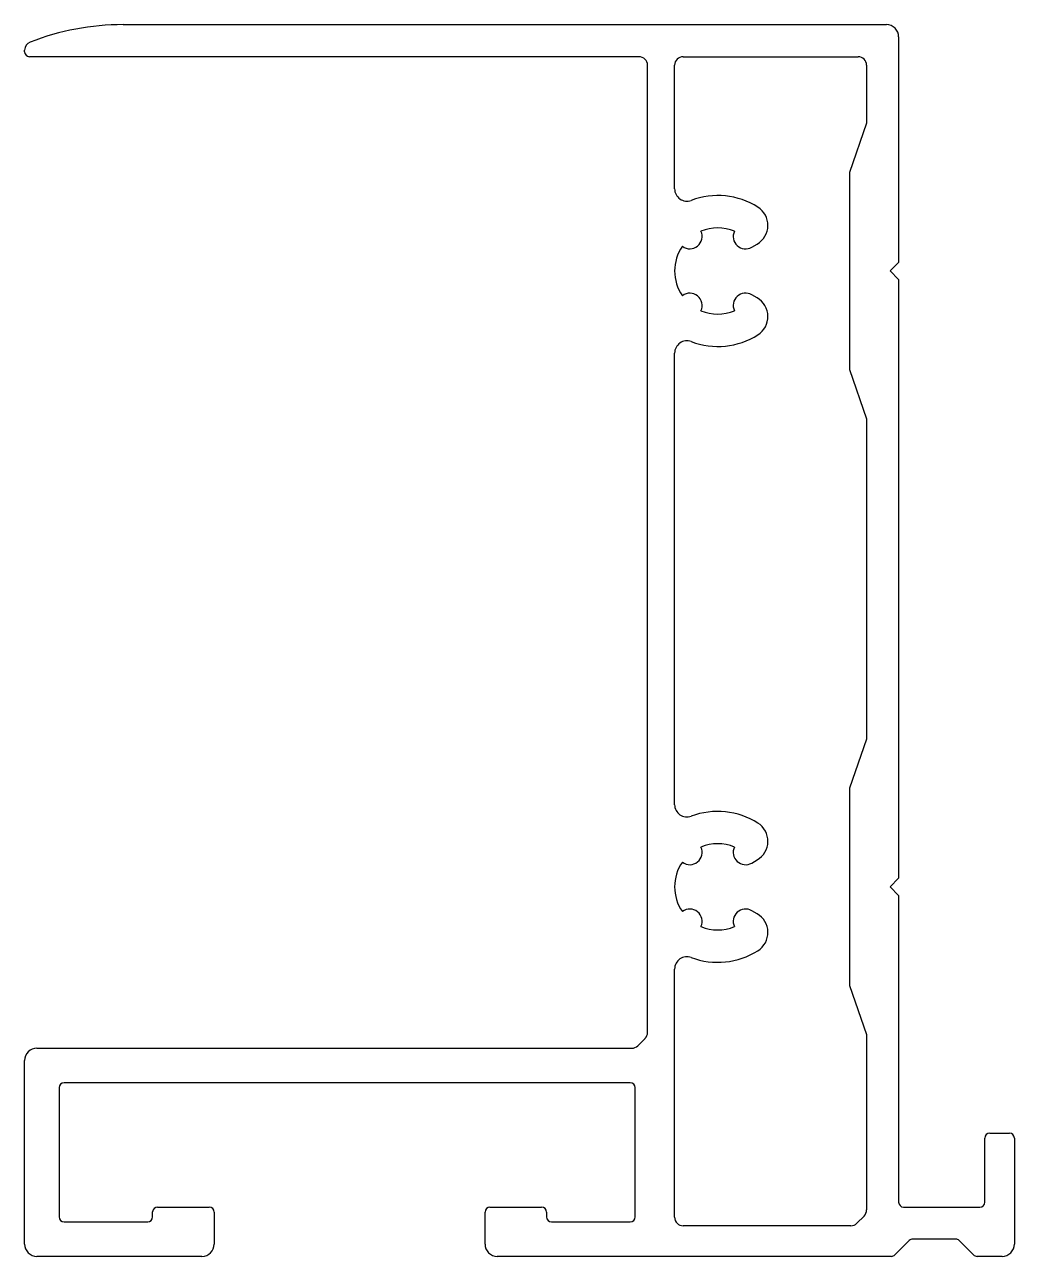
# Model space of a CAD drawing. Extents: x 1713.5 to 1753.7, y 2112.8 to 2162.8.
import ezdxf

# ---------------------------------------------------------------- set-up
doc = ezdxf.new("R2010")
doc.units = 0
doc.layers.get('0').update_dxf_attribs({"linetype": 'CONTINUOUS'})

msp = doc.modelspace()

# ---------------------------------------------------------------- linework, layer by layer
for p, q in [((1717.453, 2162.817), (1748.453, 2162.817)), ((1748.953, 2162.317), (1748.953, 2153.167)), ((1713.453, 2161.717), (1713.453, 2161.781)), ((1738.403, 2161.517), (1713.653, 2161.517)), ((1740.203, 2161.517), (1747.303, 2161.517)), ((1738.753, 2121.912), (1738.753, 2161.167)), ((1739.853, 2156.153), (1739.853, 2161.167)), ((1747.653, 2161.167), (1747.653, 2158.817)), ((1747.653, 2158.817), (1746.953, 2156.817)), ((1746.953, 2156.817), (1746.953, 2148.817)), ((1742.985, 2153.784), (1743.207, 2153.912)), ((1748.953, 2153.167), (1748.603, 2152.817)), ((1748.603, 2152.817), (1748.953, 2152.467)), ((1748.953, 2152.467), (1748.953, 2128.167)), ((1743.207, 2151.722), (1742.985, 2151.85)), ((1739.853, 2131.153), (1739.853, 2149.482)), ((1746.953, 2148.817), (1747.653, 2146.817)), ((1747.653, 2146.817), (1747.653, 2133.817)), ((1747.653, 2133.817), (1746.953, 2131.817)), ((1746.953, 2131.817), (1746.953, 2123.817)), ((1742.985, 2128.784), (1743.207, 2128.912)), ((1748.953, 2128.167), (1748.603, 2127.817)), ((1748.603, 2127.817), (1748.953, 2127.467)), ((1748.953, 2127.467), (1748.953, 2115.017)), ((1743.207, 2126.722), (1742.985, 2126.85)), ((1739.853, 2114.407), (1739.853, 2124.482)), ((1746.953, 2123.817), (1747.653, 2121.817)), ((1738.356, 2121.37), (1738.651, 2121.665)), ((1747.653, 2121.817), (1747.653, 2114.702)), ((1713.953, 2121.267), (1738.109, 2121.267)), ((1713.453, 2113.317), (1713.453, 2120.767)), ((1714.853, 2119.667), (1714.853, 2114.417)), ((1738.053, 2119.867), (1715.053, 2119.867)), ((1738.253, 2114.417), (1738.253, 2119.667)), ((1752.453, 2115.017), (1752.453, 2117.617)), ((1752.653, 2117.817), (1753.453, 2117.817)), ((1753.653, 2117.617), (1753.653, 2113.317)), ((1718.654, 2114.417), (1718.654, 2114.627)), ((1718.853, 2114.817), (1720.953, 2114.817)), ((1721.153, 2114.617), (1721.153, 2113.317)), ((1732.153, 2113.317), (1732.153, 2114.617)), ((1732.353, 2114.817), (1734.453, 2114.817)), ((1734.653, 2114.617), (1734.653, 2114.417)), ((1749.153, 2114.817), (1752.253, 2114.817)), ((1715.053, 2114.217), (1718.454, 2114.217)), ((1734.853, 2114.217), (1738.053, 2114.217)), ((1747.009, 2114.057), (1740.203, 2114.057)), ((1747.551, 2114.454), (1747.256, 2114.159)), ((1751.271, 2113.517), (1749.526, 2113.517)), ((1749.384, 2113.459), (1748.801, 2112.876)), ((1751.995, 2112.876), (1751.412, 2113.459)), ((1720.653, 2112.817), (1713.953, 2112.817)), ((1748.66, 2112.817), (1732.653, 2112.817)), ((1753.153, 2112.817), (1752.136, 2112.817))]:
    msp.add_line(p, q)
for centre, radius, start, end in [((1717.453, 2152.417), 10.4, 90, 111.2959), ((1748.453, 2162.317), 0.5, 0, 90), ((1713.803, 2161.781), 0.35, 111.2959, 180), ((1713.653, 2161.717), 0.2, 180, 270), ((1738.403, 2161.167), 0.35, 0, 90), ((1740.203, 2161.167), 0.35, 90, 180), ((1747.303, 2161.167), 0.35, 0, 90), ((1740.353, 2156.153), 0.5, 180, 290.5436), ((1741.603, 2152.817), 3.062, 57.7959, 110.5436), ((1742.77, 2154.669), 0.874, 300, 57.7959), ((1741.603, 2152.817), 1.75, 67.171, 112.829), ((1740.472, 2154.217), 0.5, 232.6815, 25.2034), ((1742.735, 2154.217), 0.5, 154.7966, 300), ((1741.603, 2152.817), 1.75, 145.0558, 214.9442), ((1740.472, 2151.417), 0.5, 334.7966, 127.3185), ((1742.735, 2151.417), 0.5, 60, 205.2034), ((1742.77, 2150.966), 0.874, 302.2041, 60), ((1741.603, 2152.817), 1.75, 247.171, 292.829), ((1741.603, 2152.817), 3.062, 249.4564, 302.2041), ((1740.353, 2149.482), 0.5, 69.4564, 180), ((1740.353, 2131.153), 0.5, 180, 290.5436), ((1741.603, 2127.817), 3.062, 57.7959, 110.5436), ((1742.77, 2129.669), 0.874, 300, 57.7959), ((1741.603, 2127.817), 1.75, 67.171, 112.829), ((1740.472, 2129.217), 0.5, 232.6815, 25.2034), ((1742.735, 2129.217), 0.5, 154.7966, 300), ((1741.603, 2127.817), 1.75, 145.0558, 214.9442), ((1740.472, 2126.417), 0.5, 334.7966, 127.3185), ((1742.735, 2126.417), 0.5, 60, 205.2034), ((1742.77, 2125.966), 0.874, 302.2041, 60), ((1741.603, 2127.817), 1.75, 247.171, 292.829), ((1741.603, 2127.817), 3.062, 249.4564, 302.2041), ((1740.353, 2124.482), 0.5, 69.4564, 180), ((1738.403, 2121.912), 0.35, 315, 0), ((1713.953, 2120.767), 0.5, 90, 180), ((1738.109, 2121.617), 0.35, 270, 315), ((1715.053, 2119.667), 0.2, 90, 180), ((1738.053, 2119.667), 0.2, 0, 90), ((1752.653, 2117.617), 0.2, 90, 180), ((1753.453, 2117.617), 0.2, 0, 90), ((1749.153, 2115.017), 0.2, 180, 270), ((1752.253, 2115.017), 0.2, 270, 0), ((1718.853, 2114.617), 0.2, 90, 177.2499), ((1720.953, 2114.617), 0.2, 0, 90), ((1732.353, 2114.617), 0.2, 90, 180), ((1734.453, 2114.617), 0.2, 0, 90), ((1747.303, 2114.702), 0.35, 315, 360), ((1715.053, 2114.417), 0.2, 180, 270), ((1718.454, 2114.417), 0.2, 270, 0), ((1734.853, 2114.417), 0.2, 180, 270), ((1738.053, 2114.417), 0.2, 270, 0), ((1740.203, 2114.407), 0.35, 180, 270), ((1747.009, 2114.407), 0.35, 270, 315), ((1749.526, 2113.317), 0.2, 90, 135), ((1751.271, 2113.317), 0.2, 45, 90), ((1713.953, 2113.317), 0.5, 180, 270), ((1720.653, 2113.317), 0.5, 270, 0), ((1732.653, 2113.317), 0.5, 180, 270), ((1753.153, 2113.317), 0.5, 270, 0), ((1748.66, 2113.017), 0.2, 270, 315), ((1752.136, 2113.017), 0.2, 225, 270)]:
    msp.add_arc(centre, radius, start, end)

doc.saveas('drawing.dxf')
